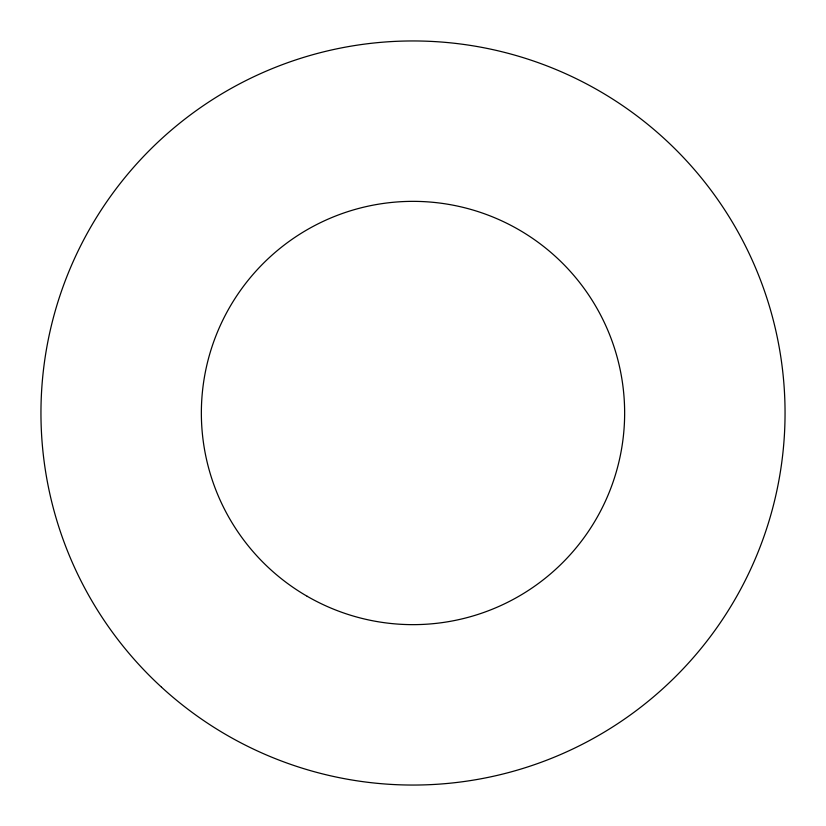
<?xml version="1.0" encoding="UTF-8"?>
<svg xmlns="http://www.w3.org/2000/svg" width="826" height="826" viewBox="0 0 826 826"><rect width="100%" height="100%" fill="white"/><g stroke="black" fill="none" stroke-linecap="round" stroke-linejoin="round"><path stroke-width="1.24" d="M161.545 687.211A372.051 372.051 0 0 0 776.203 493.659A372.051 372.051 0 0 0 301.253 58.13A372.051 372.051 0 0 0 161.545 687.211M307.179 596.289A211.642 211.642 0 0 0 624.642 413A211.642 211.642 0 0 0 307.179 229.711A211.642 211.642 0 0 0 307.179 596.289"/></g></svg>
